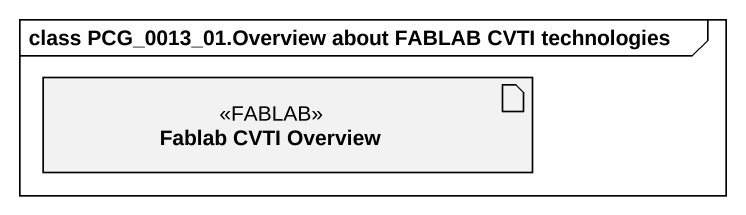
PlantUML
@startuml
mainframe class PCG_0013_01.Overview about FABLAB CVTI technologies
artifact "Fablab CVTI Overview" as Fablab_CVTI_Overview <<FABLAB>>
@enduml
